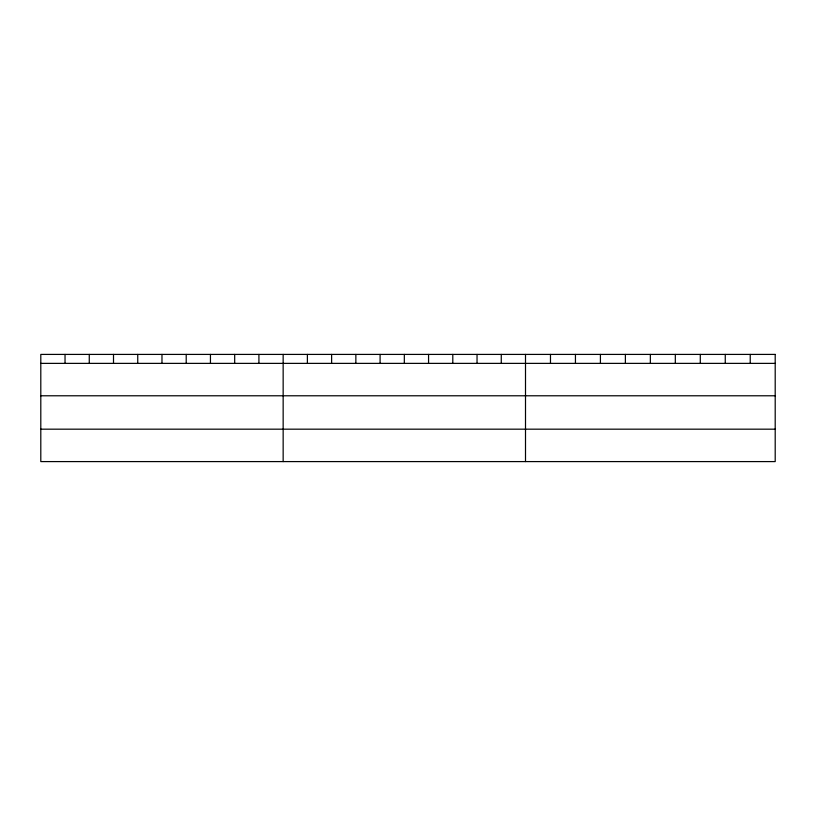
<?xml version="1.0" encoding="UTF-8"?>
<svg xmlns="http://www.w3.org/2000/svg" width="816" height="816" viewBox="0 0 816 816"><rect width="100%" height="100%" fill="white"/><g stroke="black" fill="none" stroke-linecap="round" stroke-linejoin="round"><path stroke-width="1.22" d="M40.8 363.375L775.2 363.375M40.8 395.78L775.2 395.78M40.8 429.175L775.2 429.175M750.23 354.409L750.23 363.375M725.261 354.409L725.261 363.375M700.291 354.409L700.291 363.375M675.322 354.409L675.322 363.375M650.352 354.409L650.352 363.375M625.382 354.409L625.382 363.375M600.413 354.409L600.413 363.375M575.443 354.409L575.443 363.375M550.474 354.409L550.474 363.375M525.504 354.409L525.504 461.591M501.269 354.409L501.269 363.375M477.034 354.409L477.034 363.375M452.798 354.409L452.798 363.375M428.563 354.409L428.563 363.375M404.328 354.409L404.328 363.375M380.093 354.409L380.093 363.375M355.858 354.409L355.858 363.375M331.622 354.409L331.622 363.375M307.387 354.409L307.387 363.375M283.152 354.409L283.152 461.591M258.917 354.409L258.917 363.375M234.682 354.409L234.682 363.375M210.446 354.409L210.446 363.375M186.211 354.409L186.211 363.375M161.976 354.409L161.976 363.375M137.741 354.409L137.741 363.375M113.506 354.409L113.506 363.375M89.27 354.409L89.27 363.375M65.035 354.409L65.035 363.375M775.2 354.409L40.8 354.409L40.8 461.591L775.2 461.591L775.2 354.409"/></g></svg>
